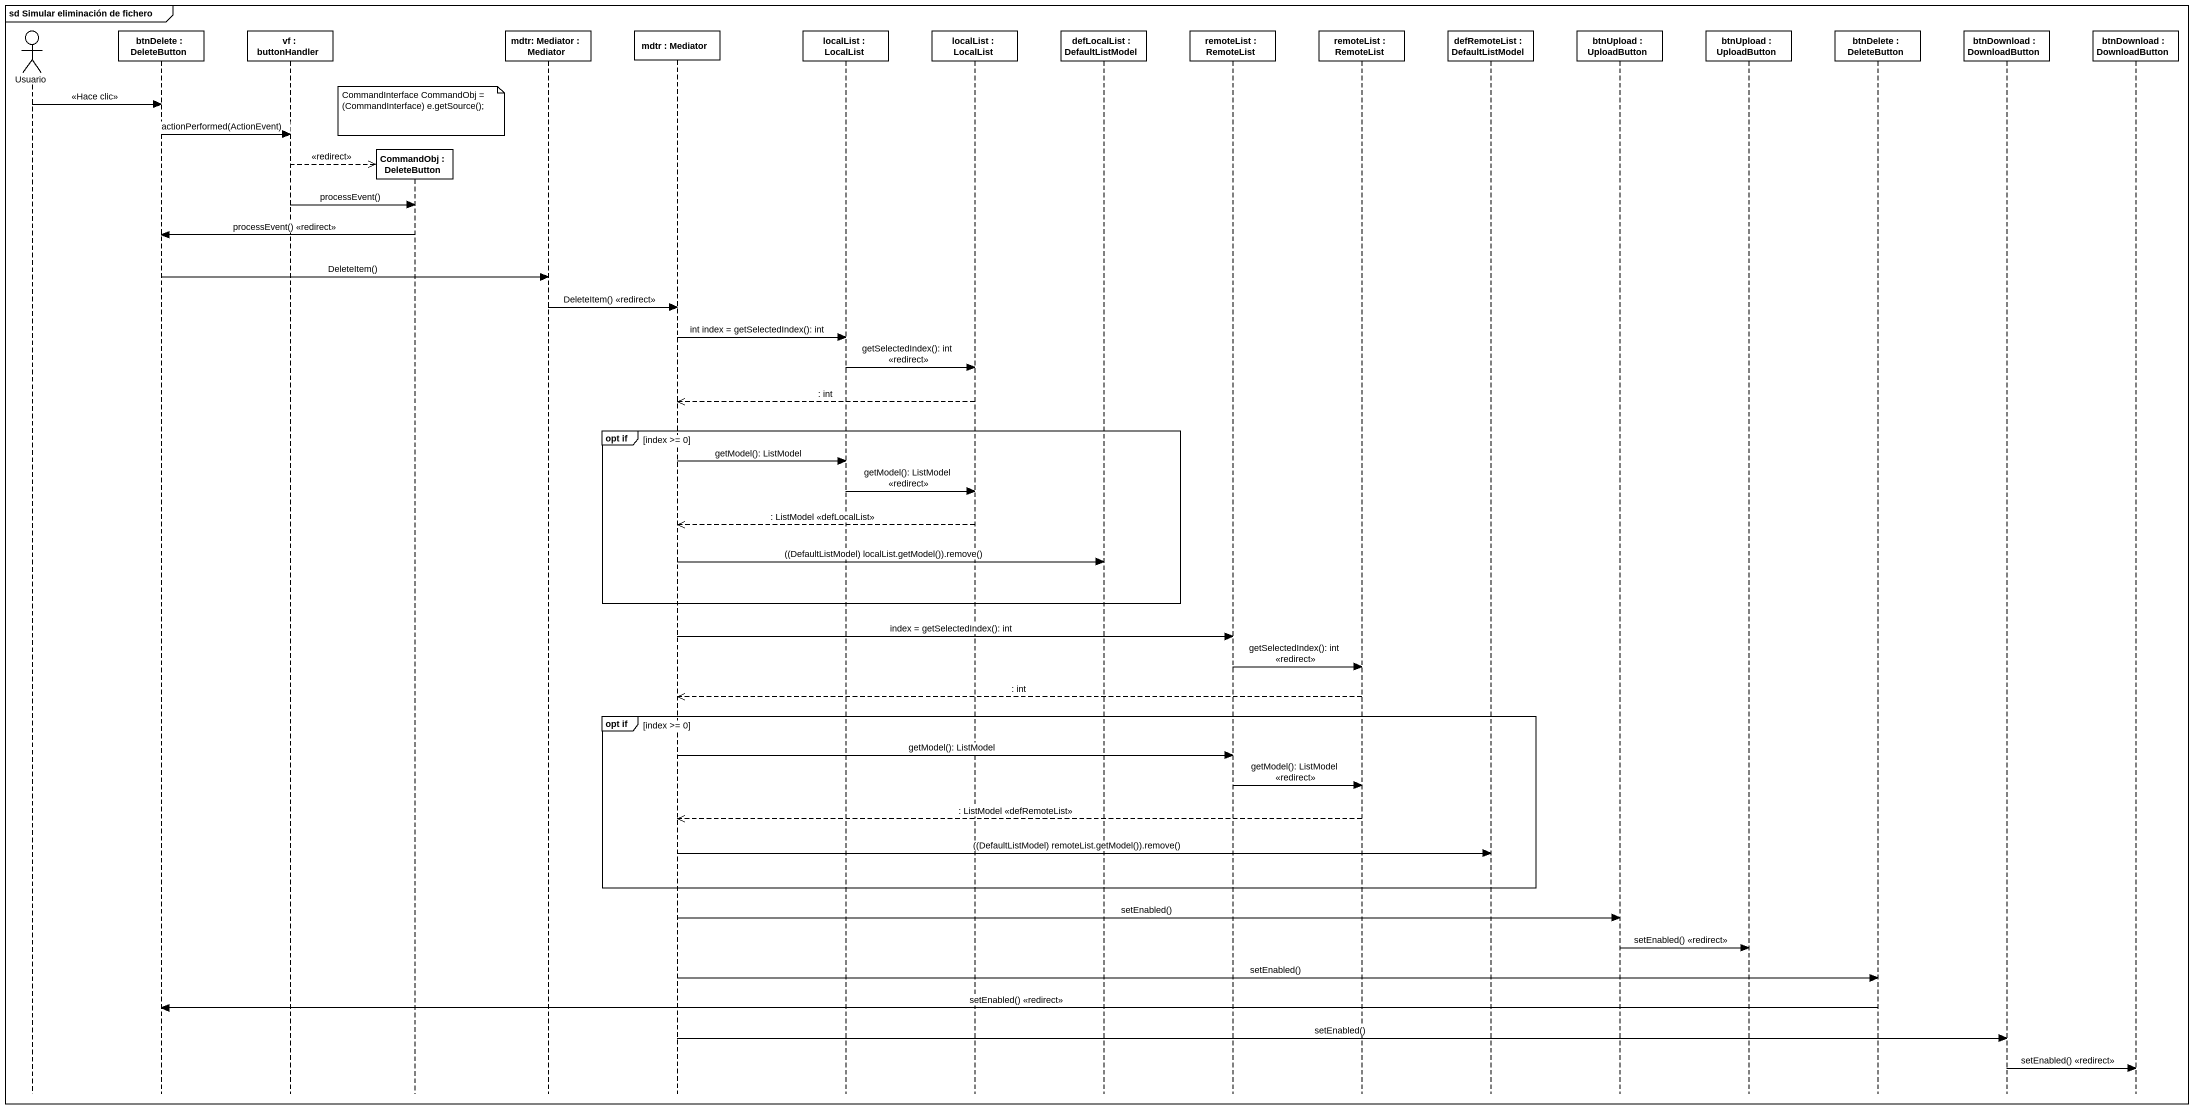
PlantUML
@startuml
mainframe sd Simular eliminación de fichero
hide footbox
actor Usuario
participant "btnDelete : DeleteButton" as btnDelete
participant "vf : buttonHandler" as vf
participant "CommandObj : DeleteButton" as CommandObj
participant "mdtr: Mediator : Mediator" as mdtr_Mediator
participant "mdtr : Mediator" as mdtr
participant "localList : LocalList" as localList
participant "localList : LocalList" as localList_2
participant "defLocalList : DefaultListModel" as defLocalList
participant "remoteList : RemoteList" as remoteList
participant "remoteList : RemoteList" as remoteList_2
participant "defRemoteList : DefaultListModel" as defRemoteList
participant "btnUpload : UploadButton" as btnUpload
participant "btnUpload : UploadButton" as btnUpload_2
participant "btnDelete : DeleteButton" as btnDelete_2
participant "btnDownload : DownloadButton" as btnDownload
participant "btnDownload : DownloadButton" as btnDownload_2

Usuario -> btnDelete : <<Hace clic>>
note over CommandObj : CommandInterface CommandObj = (CommandInterface) e.getSource();
btnDelete -> vf : actionPerformed(ActionEvent)
vf -->> CommandObj ** : <<redirect>>
vf -> CommandObj : processEvent()
CommandObj -> btnDelete : processEvent() <<redirect>>
btnDelete -> mdtr_Mediator : DeleteItem()
mdtr_Mediator -> mdtr : DeleteItem() <<redirect>>
mdtr -> localList : int index = getSelectedIndex(): int
localList -> localList_2 : getSelectedIndex(): int <<redirect>>
localList_2 -->> mdtr : : int
group opt if [index >= 0]
  mdtr -> localList : getModel(): ListModel
  localList -> localList_2 : getModel(): ListModel <<redirect>>
  localList_2 -->> mdtr : : ListModel <<defLocalList>>
  mdtr -> defLocalList : ((DefaultListModel) localList.getModel()).remove()
end
mdtr -> remoteList : index = getSelectedIndex(): int
remoteList -> remoteList_2 : getSelectedIndex(): int <<redirect>>
remoteList_2 -->> mdtr : : int
group opt if [index >= 0]
  mdtr -> remoteList : getModel(): ListModel
  remoteList -> remoteList_2 : getModel(): ListModel <<redirect>>
  remoteList_2 -->> mdtr : : ListModel <<defRemoteList>>
  mdtr -> defRemoteList : ((DefaultListModel) remoteList.getModel()).remove()
end
mdtr -> btnUpload : setEnabled()
btnUpload -> btnUpload_2 : setEnabled() <<redirect>>
mdtr -> btnDelete_2 : setEnabled()
btnDelete_2 -> btnDelete : setEnabled() <<redirect>>
mdtr -> btnDownload : setEnabled()
btnDownload -> btnDownload_2 : setEnabled() <<redirect>>
@enduml
